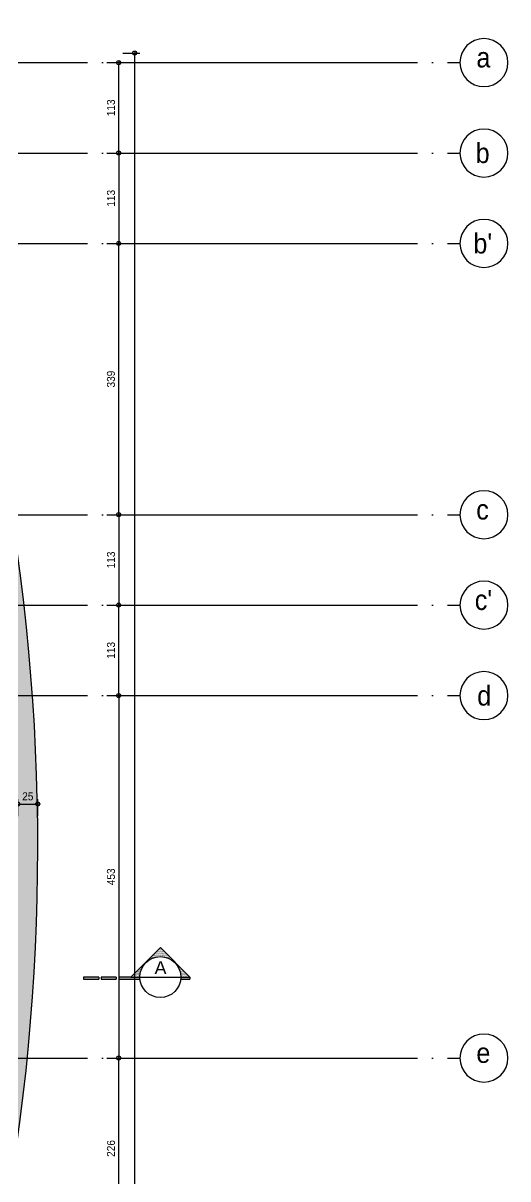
# Model space of a CAD drawing. Extents: x 460786 to 545292, y 30998 to 41694.
# Drawn here: x 484864 to 485470, y 39498 to 40943 of the extents above; entities that cross this region are included whole.
import ezdxf
from ezdxf.enums import TextEntityAlignment as Align

# ---------------------------------------------------------------- set-up
doc = ezdxf.new("R2010")
doc.units = 0
doc.header["$LTSCALE"] = 50
doc.header["$MEASUREMENT"] = 0
doc.header["$PDMODE"] = 35
doc.linetypes.add('DASHDOT', pattern=[5.5, 5, -0.25, 0, -0.25])
doc.layers.get('0').update_dxf_attribs({"linetype": 'CONTINUOUS'})
doc.layers.get('Defpoints').update_dxf_attribs({"linetype": 'CONTINUOUS'})
for name, color, linetype in [('A-Aks Balonu', 2, 'CONTINUOUS'), ('A-Aks Yatay', 12, 'DASHDOT'), ('A-Betonarme', 6, 'CONTINUOUS'), ('A-Kesit Yazi', 4, 'CONTINUOUS'), ('A-Olcu  IC Yatay', 8, 'CONTINUOUS'), ('A-Olcu DIS Dikey', 8, 'CONTINUOUS'), ('A-Tarama 1', 9, 'CONTINUOUS')]:
    doc.layers.add(name, color=color, linetype=linetype)
doc.styles.get("Standard").update_dxf_attribs({"font": 'arial.ttf', "width": 0.9})
doc.styles.add('STANDARD1', font='arial.ttf')
doc.dimstyles.new('EXIT', dxfattribs={"dimscale": 50, "dimtxt": 0.23, "dimasz": 0.03, "dimexe": 0.125, "dimexo": 0.5, "dimgap": 0.09, "dimtad": 1, "dimzin": 1, "dimdsep": 46, "dimtxsty": 'Standard', "dimblk": 'TICK', "dimcen": 0.2, "dimadec": 0, "dimazin": 0, "dimtfac": 1, "dimtix": 1, "dimtofl": 0, "dimtmove": 2, "dimatfit": 3, "dimldrblk": 'TICK', "dimfxl": 1, "dimtolj": 1, "dimtzin": 1, "dimarcsym": 0})
pattern_1 = [(225, (-999.023, 1950.459), (5.30330086, -5.30330086), []), (225, (-1004.3264, 1950.459), (5.30330086, -5.30330086), [3.75, -1.875])]

# ---------------------------------------------------------------- blocks, each defined once
blk = doc.blocks.new('*X5')
at = {"color": 0}
for p, q in [((116.5375, 395.175), (116.5375, 395.175)), ((116.3125, 394.95), (116.3125, 394.95)), ((116.325, 394.95), (116.325, 394.95)), ((116.33125, 394.9625), (116.33125, 394.9625)), ((116.3375, 394.975), (116.3375, 394.975)), ((116.34375, 394.9625), (116.34375, 394.9625)), ((116.35, 394.975), (116.35, 394.975)), ((116.35625, 394.9875), (116.35625, 394.9875)), ((116.35625, 394.9625), (116.35625, 394.9625)), ((116.3625, 395), (116.3625, 395)), ((116.3625, 394.975), (116.3625, 394.975)), ((116.36875, 394.9875), (116.36875, 394.9875)), ((116.375, 395), (116.375, 395)), ((116.375, 394.975), (116.375, 394.975)), ((116.38125, 395.0125), (116.38125, 395.0125)), ((116.38125, 394.9875), (116.38125, 394.9875)), ((116.3875, 395.025), (116.3875, 395.025)), ((116.3875, 395), (116.3875, 395)), ((116.39375, 395.0125), (116.39375, 395.0125)), ((116.39375, 394.9875), (116.39375, 394.9875)), ((116.4, 395.025), (116.4, 395.025)), ((116.4, 395), (116.4, 395)), ((116.40625, 395.0375), (116.40625, 395.0375)), ((116.40625, 395.0125), (116.40625, 395.0125)), ((116.40625, 394.9875), (116.40625, 394.9875)), ((116.4125, 395.05), (116.4125, 395.05)), ((116.4125, 395.025), (116.4125, 395.025)), ((116.4125, 395), (116.4125, 395)), ((116.41875, 395.0375), (116.41875, 395.0375)), ((116.41875, 395.0125), (116.41875, 395.0125)), ((116.425, 395.05), (116.425, 395.05)), ((116.425, 395.025), (116.425, 395.025)), ((116.425, 395), (116.425, 395)), ((116.43125, 395.0625), (116.43125, 395.0625)), ((116.43125, 395.0375), (116.43125, 395.0375)), ((116.43125, 395.0125), (116.43125, 395.0125)), ((116.4375, 395.075), (116.4375, 395.075)), ((116.4375, 395.05), (116.4375, 395.05)), ((116.4375, 395.025), (116.4375, 395.025)), ((116.4375, 395), (116.4375, 395)), ((116.44375, 395.0625), (116.44375, 395.0625)), ((116.44375, 395.0375), (116.44375, 395.0375)), ((116.44375, 395.0125), (116.44375, 395.0125)), ((116.45, 395.075), (116.45, 395.075)), ((116.45, 395.05), (116.45, 395.05)), ((116.45, 395.025), (116.45, 395.025)), ((116.45, 395), (116.45, 395)), ((116.45625, 395.0875), (116.45625, 395.0875)), ((116.45625, 395.0625), (116.45625, 395.0625)), ((116.45625, 395.0375), (116.45625, 395.0375)), ((116.45625, 395.0125), (116.45625, 395.0125)), ((116.4625, 395.1), (116.4625, 395.1)), ((116.4625, 395.075), (116.4625, 395.075)), ((116.4625, 395.05), (116.4625, 395.05)), ((116.4625, 395.025), (116.4625, 395.025)), ((116.4625, 395), (116.4625, 395)), ((116.46875, 395.0875), (116.46875, 395.0875)), ((116.46875, 395.0625), (116.46875, 395.0625)), ((116.46875, 395.0375), (116.46875, 395.0375)), ((116.46875, 395.0125), (116.46875, 395.0125)), ((116.475, 395.1), (116.475, 395.1)), ((116.475, 395.075), (116.475, 395.075)), ((116.475, 395.05), (116.475, 395.05)), ((116.475, 395.025), (116.475, 395.025)), ((116.48125, 395.1125), (116.48125, 395.1125)), ((116.48125, 395.0875), (116.48125, 395.0875)), ((116.48125, 395.0625), (116.48125, 395.0625)), ((116.48125, 395.0375), (116.48125, 395.0375)), ((116.48125, 395.0125), (116.48125, 395.0125)), ((116.4875, 395.125), (116.4875, 395.125)), ((116.4875, 395.1), (116.4875, 395.1)), ((116.4875, 395.075), (116.4875, 395.075)), ((116.4875, 395.05), (116.4875, 395.05)), ((116.4875, 395.025), (116.4875, 395.025)), ((116.49375, 395.1125), (116.49375, 395.1125)), ((116.49375, 395.0875), (116.49375, 395.0875)), ((116.49375, 395.0625), (116.49375, 395.0625)), ((116.49375, 395.0375), (116.49375, 395.0375)), ((116.49375, 395.0125), (116.49375, 395.0125)), ((116.5, 395.125), (116.5, 395.125)), ((116.5, 395.1), (116.5, 395.1)), ((116.5, 395.075), (116.5, 395.075)), ((116.5, 395.05), (116.5, 395.05)), ((116.5, 395.025), (116.5, 395.025)), ((116.50625, 395.1375), (116.50625, 395.1375)), ((116.50625, 395.1125), (116.50625, 395.1125)), ((116.50625, 395.0875), (116.50625, 395.0875)), ((116.50625, 395.0625), (116.50625, 395.0625)), ((116.50625, 395.0375), (116.50625, 395.0375)), ((116.50625, 395.0125), (116.50625, 395.0125)), ((116.5125, 395.15), (116.5125, 395.15)), ((116.5125, 395.125), (116.5125, 395.125)), ((116.5125, 395.1), (116.5125, 395.1)), ((116.5125, 395.075), (116.5125, 395.075)), ((116.5125, 395.05), (116.5125, 395.05)), ((116.5125, 395.025), (116.5125, 395.025)), ((116.51875, 395.1375), (116.51875, 395.1375)), ((116.51875, 395.1125), (116.51875, 395.1125)), ((116.51875, 395.0875), (116.51875, 395.0875)), ((116.51875, 395.0625), (116.51875, 395.0625)), ((116.51875, 395.0375), (116.51875, 395.0375)), ((116.51875, 395.0125), (116.51875, 395.0125)), ((116.525, 395.15), (116.525, 395.15)), ((116.525, 395.125), (116.525, 395.125)), ((116.525, 395.1), (116.525, 395.1)), ((116.525, 395.075), (116.525, 395.075)), ((116.525, 395.05), (116.525, 395.05)), ((116.525, 395.025), (116.525, 395.025)), ((116.53125, 395.1625), (116.53125, 395.1625)), ((116.53125, 395.1375), (116.53125, 395.1375)), ((116.53125, 395.1125), (116.53125, 395.1125)), ((116.53125, 395.0875), (116.53125, 395.0875)), ((116.53125, 395.0625), (116.53125, 395.0625)), ((116.53125, 395.0375), (116.53125, 395.0375)), ((116.53125, 395.0125), (116.53125, 395.0125)), ((116.5375, 395.15), (116.5375, 395.15)), ((116.5375, 395.125), (116.5375, 395.125)), ((116.5375, 395.1), (116.5375, 395.1)), ((116.5375, 395.075), (116.5375, 395.075)), ((116.5375, 395.05), (116.5375, 395.05)), ((116.5375, 395.025), (116.5375, 395.025)), ((116.54375, 395.1625), (116.54375, 395.1625)), ((116.54375, 395.1375), (116.54375, 395.1375)), ((116.54375, 395.1125), (116.54375, 395.1125)), ((116.54375, 395.0875), (116.54375, 395.0875)), ((116.54375, 395.0625), (116.54375, 395.0625)), ((116.54375, 395.0375), (116.54375, 395.0375)), ((116.54375, 395.0125), (116.54375, 395.0125)), ((116.55, 395.15), (116.55, 395.15)), ((116.55, 395.125), (116.55, 395.125)), ((116.55, 395.1), (116.55, 395.1)), ((116.55, 395.075), (116.55, 395.075)), ((116.55, 395.05), (116.55, 395.05)), ((116.55, 395.025), (116.55, 395.025)), ((116.55625, 395.1625), (116.55625, 395.1625)), ((116.55625, 395.1375), (116.55625, 395.1375)), ((116.55625, 395.1125), (116.55625, 395.1125)), ((116.55625, 395.0875), (116.55625, 395.0875)), ((116.55625, 395.0625), (116.55625, 395.0625)), ((116.55625, 395.0375), (116.55625, 395.0375)), ((116.55625, 395.0125), (116.55625, 395.0125)), ((116.5625, 395.15), (116.5625, 395.15)), ((116.5625, 395.125), (116.5625, 395.125)), ((116.5625, 395.1), (116.5625, 395.1)), ((116.5625, 395.075), (116.5625, 395.075)), ((116.5625, 395.05), (116.5625, 395.05)), ((116.5625, 395.025), (116.5625, 395.025)), ((116.56875, 395.1375), (116.56875, 395.1375)), ((116.56875, 395.1125), (116.56875, 395.1125)), ((116.56875, 395.0875), (116.56875, 395.0875)), ((116.56875, 395.0625), (116.56875, 395.0625)), ((116.56875, 395.0375), (116.56875, 395.0375)), ((116.56875, 395.0125), (116.56875, 395.0125)), ((116.575, 395.125), (116.575, 395.125)), ((116.575, 395.1), (116.575, 395.1)), ((116.575, 395.075), (116.575, 395.075)), ((116.575, 395.05), (116.575, 395.05)), ((116.575, 395.025), (116.575, 395.025)), ((116.58125, 395.1375), (116.58125, 395.1375)), ((116.58125, 395.1125), (116.58125, 395.1125)), ((116.58125, 395.0875), (116.58125, 395.0875)), ((116.58125, 395.0625), (116.58125, 395.0625)), ((116.58125, 395.0375), (116.58125, 395.0375)), ((116.58125, 395.0125), (116.58125, 395.0125)), ((116.5875, 395.125), (116.5875, 395.125)), ((116.5875, 395.1), (116.5875, 395.1)), ((116.5875, 395.075), (116.5875, 395.075)), ((116.5875, 395.05), (116.5875, 395.05)), ((116.5875, 395.025), (116.5875, 395.025)), ((116.59375, 395.1125), (116.59375, 395.1125)), ((116.59375, 395.0875), (116.59375, 395.0875)), ((116.59375, 395.0625), (116.59375, 395.0625)), ((116.59375, 395.0375), (116.59375, 395.0375)), ((116.59375, 395.0125), (116.59375, 395.0125)), ((116.6, 395.1), (116.6, 395.1)), ((116.6, 395.075), (116.6, 395.075)), ((116.6, 395.05), (116.6, 395.05)), ((116.6, 395.025), (116.6, 395.025)), ((116.60625, 395.1125), (116.60625, 395.1125)), ((116.60625, 395.0875), (116.60625, 395.0875)), ((116.60625, 395.0625), (116.60625, 395.0625)), ((116.60625, 395.0375), (116.60625, 395.0375)), ((116.60625, 395.0125), (116.60625, 395.0125)), ((116.6125, 395.1), (116.6125, 395.1)), ((116.6125, 395.075), (116.6125, 395.075)), ((116.6125, 395.05), (116.6125, 395.05)), ((116.6125, 395.025), (116.6125, 395.025)), ((116.61875, 395.0875), (116.61875, 395.0875)), ((116.61875, 395.0625), (116.61875, 395.0625)), ((116.61875, 395.0375), (116.61875, 395.0375)), ((116.61875, 395.0125), (116.61875, 395.0125)), ((116.625, 395.075), (116.625, 395.075)), ((116.625, 395.05), (116.625, 395.05)), ((116.625, 395.025), (116.625, 395.025)), ((116.625, 395), (116.625, 395)), ((116.63125, 395.0875), (116.63125, 395.0875)), ((116.63125, 395.0625), (116.63125, 395.0625)), ((116.63125, 395.0375), (116.63125, 395.0375)), ((116.63125, 395.0125), (116.63125, 395.0125)), ((116.6375, 395.075), (116.6375, 395.075)), ((116.6375, 395.05), (116.6375, 395.05)), ((116.6375, 395.025), (116.6375, 395.025)), ((116.6375, 395), (116.6375, 395)), ((116.64375, 395.0625), (116.64375, 395.0625)), ((116.64375, 395.0375), (116.64375, 395.0375)), ((116.64375, 395.0125), (116.64375, 395.0125)), ((116.65, 395.05), (116.65, 395.05)), ((116.65, 395.025), (116.65, 395.025)), ((116.65, 395), (116.65, 395)), ((116.65625, 395.0625), (116.65625, 395.0625)), ((116.65625, 395.0375), (116.65625, 395.0375)), ((116.65625, 395.0125), (116.65625, 395.0125)), ((116.6625, 395.05), (116.6625, 395.05)), ((116.6625, 395.025), (116.6625, 395.025)), ((116.6625, 395), (116.6625, 395)), ((116.66875, 395.0375), (116.66875, 395.0375)), ((116.66875, 395.0125), (116.66875, 395.0125)), ((116.66875, 394.9875), (116.66875, 394.9875)), ((116.675, 395.025), (116.675, 395.025)), ((116.675, 395), (116.675, 395)), ((116.68125, 395.0375), (116.68125, 395.0375)), ((116.68125, 395.0125), (116.68125, 395.0125)), ((116.68125, 394.9875), (116.68125, 394.9875)), ((116.6875, 395.025), (116.6875, 395.025)), ((116.6875, 395), (116.6875, 395)), ((116.69375, 395.0125), (116.69375, 395.0125)), ((116.69375, 394.9875), (116.69375, 394.9875)), ((116.7, 395), (116.7, 395)), ((116.70625, 395.0125), (116.70625, 395.0125)), ((116.70625, 394.9875), (116.70625, 394.9875)), ((116.7125, 395), (116.7125, 395)), ((116.7125, 394.975), (116.7125, 394.975)), ((116.71875, 394.9875), (116.71875, 394.9875)), ((116.725, 394.975), (116.725, 394.975)), ((116.73125, 394.9875), (116.73125, 394.9875)), ((116.73125, 394.9625), (116.73125, 394.9625)), ((116.7375, 394.975), (116.7375, 394.975)), ((116.74375, 394.9625), (116.74375, 394.9625)), ((116.75, 394.95), (116.75, 394.95)), ((116.75625, 394.9625), (116.75625, 394.9625)), ((116.7625, 394.95), (116.7625, 394.95)), ((116.0875, 394.725), (116.0875, 394.725)), ((116.1, 394.725), (116.1, 394.725)), ((116.10625, 394.7375), (116.10625, 394.7375)), ((116.1125, 394.75), (116.1125, 394.75)), ((116.1125, 394.725), (116.1125, 394.725)), ((116.11875, 394.7375), (116.11875, 394.7375)), ((116.125, 394.75), (116.125, 394.75)), ((116.125, 394.725), (116.125, 394.725)), ((116.13125, 394.7625), (116.13125, 394.7625)), ((116.13125, 394.7375), (116.13125, 394.7375)), ((116.1375, 394.775), (116.1375, 394.775)), ((116.1375, 394.75), (116.1375, 394.75)), ((116.1375, 394.725), (116.1375, 394.725)), ((116.14375, 394.7625), (116.14375, 394.7625)), ((116.14375, 394.7375), (116.14375, 394.7375)), ((116.15, 394.775), (116.15, 394.775)), ((116.15, 394.75), (116.15, 394.75)), ((116.15, 394.725), (116.15, 394.725)), ((116.15625, 394.7875), (116.15625, 394.7875)), ((116.15625, 394.7625), (116.15625, 394.7625)), ((116.15625, 394.7375), (116.15625, 394.7375)), ((116.1625, 394.8), (116.1625, 394.8)), ((116.1625, 394.775), (116.1625, 394.775)), ((116.1625, 394.75), (116.1625, 394.75)), ((116.16875, 394.7875), (116.16875, 394.7875)), ((116.16875, 394.7625), (116.16875, 394.7625)), ((116.175, 394.8), (116.175, 394.8)), ((116.175, 394.775), (116.175, 394.775)), ((116.18125, 394.8125), (116.18125, 394.8125)), ((116.18125, 394.7875), (116.18125, 394.7875)), ((116.1875, 394.825), (116.1875, 394.825)), ((116.1875, 394.8), (116.1875, 394.8)), ((116.19375, 394.8125), (116.19375, 394.8125)), ((116.2, 394.825), (116.2, 394.825)), ((116.20625, 394.8375), (116.20625, 394.8375)), ((116.2125, 394.85), (116.2125, 394.85)), ((116.23125, 394.8625), (116.23125, 394.8625)), ((116.2375, 394.875), (116.2375, 394.875)), ((116.25625, 394.8875), (116.25625, 394.8875)), ((116.2625, 394.9), (116.2625, 394.9)), ((116.28125, 394.9125), (116.28125, 394.9125)), ((116.2875, 394.925), (116.2875, 394.925)), ((116.30625, 394.9375), (116.30625, 394.9375)), ((116.76875, 394.9375), (116.76875, 394.9375)), ((116.78125, 394.9375), (116.78125, 394.9375)), ((116.7875, 394.925), (116.7875, 394.925)), ((116.80625, 394.9125), (116.80625, 394.9125)), ((116.83125, 394.8875), (116.83125, 394.8875)), ((116.85625, 394.8625), (116.85625, 394.8625)), ((116.8625, 394.85), (116.8625, 394.85)), ((116.88125, 394.8375), (116.88125, 394.8375)), ((116.8875, 394.825), (116.8875, 394.825)), ((116.89375, 394.8125), (116.89375, 394.8125)), ((116.9, 394.8), (116.9, 394.8)), ((116.90625, 394.8125), (116.90625, 394.8125)), ((116.90625, 394.7875), (116.90625, 394.7875)), ((116.9125, 394.8), (116.9125, 394.8)), ((116.9125, 394.775), (116.9125, 394.775)), ((116.91875, 394.7875), (116.91875, 394.7875)), ((116.91875, 394.7625), (116.91875, 394.7625)), ((116.925, 394.775), (116.925, 394.775)), ((116.925, 394.75), (116.925, 394.75)), ((116.925, 394.725), (116.925, 394.725)), ((116.93125, 394.7875), (116.93125, 394.7875)), ((116.93125, 394.7625), (116.93125, 394.7625)), ((116.93125, 394.7375), (116.93125, 394.7375)), ((116.9375, 394.775), (116.9375, 394.775)), ((116.9375, 394.75), (116.9375, 394.75)), ((116.9375, 394.725), (116.9375, 394.725)), ((116.94375, 394.7625), (116.94375, 394.7625)), ((116.94375, 394.7375), (116.94375, 394.7375)), ((116.95, 394.75), (116.95, 394.75)), ((116.95, 394.725), (116.95, 394.725)), ((116.95625, 394.7625), (116.95625, 394.7625)), ((116.95625, 394.7375), (116.95625, 394.7375)), ((116.9625, 394.75), (116.9625, 394.75)), ((116.9625, 394.725), (116.9625, 394.725)), ((116.96875, 394.7375), (116.96875, 394.7375)), ((116.975, 394.725), (116.975, 394.725)), ((116.98125, 394.7375), (116.98125, 394.7375)), ((116.9875, 394.725), (116.9875, 394.725)), ((115.98125, 394.6125), (115.98125, 394.6125)), ((115.9875, 394.625), (115.9875, 394.625)), ((115.99375, 394.6125), (115.99375, 394.6125)), ((116, 394.625), (116, 394.625)), ((116.00625, 394.6375), (116.00625, 394.6375)), ((116.00625, 394.6125), (116.00625, 394.6125)), ((116.0125, 394.65), (116.0125, 394.65)), ((116.0125, 394.625), (116.0125, 394.625)), ((116.01875, 394.6375), (116.01875, 394.6375)), ((116.01875, 394.6125), (116.01875, 394.6125)), ((116.025, 394.65), (116.025, 394.65)), ((116.025, 394.625), (116.025, 394.625)), ((116.03125, 394.6625), (116.03125, 394.6625)), ((116.03125, 394.6375), (116.03125, 394.6375)), ((116.03125, 394.6125), (116.03125, 394.6125)), ((116.0375, 394.675), (116.0375, 394.675)), ((116.0375, 394.65), (116.0375, 394.65)), ((116.0375, 394.625), (116.0375, 394.625)), ((116.04375, 394.6625), (116.04375, 394.6625)), ((116.04375, 394.6375), (116.04375, 394.6375)), ((116.04375, 394.6125), (116.04375, 394.6125)), ((116.05, 394.675), (116.05, 394.675)), ((116.05, 394.65), (116.05, 394.65)), ((116.05, 394.625), (116.05, 394.625)), ((116.05625, 394.6875), (116.05625, 394.6875)), ((116.05625, 394.6625), (116.05625, 394.6625)), ((116.05625, 394.6375), (116.05625, 394.6375)), ((116.05625, 394.6125), (116.05625, 394.6125)), ((116.0625, 394.7), (116.0625, 394.7)), ((116.0625, 394.675), (116.0625, 394.675)), ((116.0625, 394.65), (116.0625, 394.65)), ((116.0625, 394.625), (116.0625, 394.625)), ((116.06875, 394.6875), (116.06875, 394.6875)), ((116.06875, 394.6625), (116.06875, 394.6625)), ((116.06875, 394.6375), (116.06875, 394.6375)), ((116.06875, 394.6125), (116.06875, 394.6125)), ((116.075, 394.7), (116.075, 394.7)), ((116.075, 394.675), (116.075, 394.675)), ((116.075, 394.65), (116.075, 394.65)), ((116.075, 394.625), (116.075, 394.625)), ((116.08125, 394.7125), (116.08125, 394.7125)), ((116.08125, 394.6875), (116.08125, 394.6875)), ((116.08125, 394.6625), (116.08125, 394.6625)), ((116.08125, 394.6375), (116.08125, 394.6375)), ((116.08125, 394.6125), (116.08125, 394.6125)), ((116.0875, 394.7), (116.0875, 394.7)), ((116.0875, 394.675), (116.0875, 394.675)), ((116.0875, 394.65), (116.0875, 394.65)), ((116.0875, 394.625), (116.0875, 394.625)), ((116.09375, 394.7125), (116.09375, 394.7125)), ((116.09375, 394.6875), (116.09375, 394.6875)), ((116.09375, 394.6625), (116.09375, 394.6625)), ((116.09375, 394.6375), (116.09375, 394.6375)), ((116.09375, 394.6125), (116.09375, 394.6125)), ((116.1, 394.7), (116.1, 394.7)), ((116.1, 394.675), (116.1, 394.675)), ((116.1, 394.65), (116.1, 394.65)), ((116.1, 394.625), (116.1, 394.625)), ((116.10625, 394.7125), (116.10625, 394.7125)), ((116.10625, 394.6875), (116.10625, 394.6875)), ((116.10625, 394.6625), (116.10625, 394.6625)), ((116.10625, 394.6375), (116.10625, 394.6375)), ((116.10625, 394.6125), (116.10625, 394.6125)), ((116.1125, 394.7), (116.1125, 394.7)), ((116.1125, 394.675), (116.1125, 394.675)), ((116.1125, 394.65), (116.1125, 394.65)), ((116.1125, 394.625), (116.1125, 394.625)), ((116.11875, 394.7125), (116.11875, 394.7125)), ((116.11875, 394.6875), (116.11875, 394.6875)), ((116.11875, 394.6625), (116.11875, 394.6625)), ((116.11875, 394.6375), (116.11875, 394.6375)), ((116.11875, 394.6125), (116.11875, 394.6125)), ((116.125, 394.7), (116.125, 394.7)), ((116.125, 394.675), (116.125, 394.675)), ((116.125, 394.65), (116.125, 394.65)), ((116.125, 394.625), (116.125, 394.625)), ((116.13125, 394.7125), (116.13125, 394.7125)), ((116.13125, 394.6875), (116.13125, 394.6875)), ((116.13125, 394.6625), (116.13125, 394.6625)), ((116.13125, 394.6375), (116.13125, 394.6375)), ((116.13125, 394.6125), (116.13125, 394.6125)), ((116.1375, 394.7), (116.1375, 394.7)), ((116.1375, 394.675), (116.1375, 394.675)), ((116.1375, 394.65), (116.1375, 394.65)), ((116.1375, 394.625), (116.1375, 394.625)), ((116.14375, 394.7125), (116.14375, 394.7125)), ((116.14375, 394.6875), (116.14375, 394.6875)), ((116.14375, 394.6625), (116.14375, 394.6625)), ((116.15, 394.7), (116.15, 394.7)), ((116.93125, 394.7125), (116.93125, 394.7125)), ((116.9375, 394.7), (116.9375, 394.7)), ((116.9375, 394.675), (116.9375, 394.675)), ((116.94375, 394.7125), (116.94375, 394.7125)), ((116.94375, 394.6875), (116.94375, 394.6875)), ((116.94375, 394.6625), (116.94375, 394.6625)), ((116.94375, 394.6375), (116.94375, 394.6375)), ((116.94375, 394.6125), (116.94375, 394.6125)), ((116.95, 394.7), (116.95, 394.7)), ((116.95, 394.675), (116.95, 394.675)), ((116.95, 394.65), (116.95, 394.65)), ((116.95, 394.625), (116.95, 394.625)), ((116.95625, 394.7125), (116.95625, 394.7125)), ((116.95625, 394.6875), (116.95625, 394.6875)), ((116.95625, 394.6625), (116.95625, 394.6625)), ((116.95625, 394.6375), (116.95625, 394.6375)), ((116.95625, 394.6125), (116.95625, 394.6125)), ((116.9625, 394.7), (116.9625, 394.7)), ((116.9625, 394.675), (116.9625, 394.675)), ((116.9625, 394.65), (116.9625, 394.65)), ((116.9625, 394.625), (116.9625, 394.625)), ((116.96875, 394.7125), (116.96875, 394.7125)), ((116.96875, 394.6875), (116.96875, 394.6875)), ((116.96875, 394.6625), (116.96875, 394.6625)), ((116.96875, 394.6375), (116.96875, 394.6375)), ((116.96875, 394.6125), (116.96875, 394.6125)), ((116.975, 394.7), (116.975, 394.7)), ((116.975, 394.675), (116.975, 394.675)), ((116.975, 394.65), (116.975, 394.65)), ((116.975, 394.625), (116.975, 394.625)), ((116.98125, 394.7125), (116.98125, 394.7125)), ((116.98125, 394.6875), (116.98125, 394.6875)), ((116.98125, 394.6625), (116.98125, 394.6625)), ((116.98125, 394.6375), (116.98125, 394.6375)), ((116.98125, 394.6125), (116.98125, 394.6125)), ((116.9875, 394.7), (116.9875, 394.7)), ((116.9875, 394.675), (116.9875, 394.675)), ((116.9875, 394.65), (116.9875, 394.65)), ((116.9875, 394.625), (116.9875, 394.625)), ((116.99375, 394.7125), (116.99375, 394.7125)), ((116.99375, 394.6875), (116.99375, 394.6875)), ((116.99375, 394.6625), (116.99375, 394.6625)), ((116.99375, 394.6375), (116.99375, 394.6375)), ((116.99375, 394.6125), (116.99375, 394.6125)), ((117, 394.7), (117, 394.7)), ((117, 394.675), (117, 394.675)), ((117, 394.65), (117, 394.65)), ((117, 394.625), (117, 394.625)), ((117.00625, 394.7125), (117.00625, 394.7125)), ((117.00625, 394.6875), (117.00625, 394.6875)), ((117.00625, 394.6625), (117.00625, 394.6625)), ((117.00625, 394.6375), (117.00625, 394.6375)), ((117.00625, 394.6125), (117.00625, 394.6125)), ((117.0125, 394.7), (117.0125, 394.7)), ((117.0125, 394.675), (117.0125, 394.675)), ((117.0125, 394.65), (117.0125, 394.65)), ((117.0125, 394.625), (117.0125, 394.625)), ((117.01875, 394.6875), (117.01875, 394.6875)), ((117.01875, 394.6625), (117.01875, 394.6625)), ((117.01875, 394.6375), (117.01875, 394.6375)), ((117.01875, 394.6125), (117.01875, 394.6125)), ((117.025, 394.675), (117.025, 394.675)), ((117.025, 394.65), (117.025, 394.65)), ((117.025, 394.625), (117.025, 394.625)), ((117.03125, 394.6875), (117.03125, 394.6875)), ((117.03125, 394.6625), (117.03125, 394.6625)), ((117.03125, 394.6375), (117.03125, 394.6375)), ((117.03125, 394.6125), (117.03125, 394.6125)), ((117.0375, 394.675), (117.0375, 394.675)), ((117.0375, 394.65), (117.0375, 394.65)), ((117.0375, 394.625), (117.0375, 394.625)), ((117.04375, 394.6625), (117.04375, 394.6625)), ((117.04375, 394.6375), (117.04375, 394.6375)), ((117.04375, 394.6125), (117.04375, 394.6125)), ((117.05, 394.65), (117.05, 394.65)), ((117.05, 394.625), (117.05, 394.625)), ((117.05625, 394.6625), (117.05625, 394.6625)), ((117.05625, 394.6375), (117.05625, 394.6375)), ((117.05625, 394.6125), (117.05625, 394.6125)), ((117.0625, 394.65), (117.0625, 394.65)), ((117.0625, 394.625), (117.0625, 394.625)), ((117.06875, 394.6375), (117.06875, 394.6375)), ((117.06875, 394.6125), (117.06875, 394.6125)), ((117.075, 394.625), (117.075, 394.625)), ((117.08125, 394.6375), (117.08125, 394.6375)), ((117.08125, 394.6125), (117.08125, 394.6125)), ((117.0875, 394.625), (117.0875, 394.625)), ((117.09375, 394.6125), (117.09375, 394.6125)), ((117.10625, 394.6125), (117.10625, 394.6125))]:
    blk.add_line(p, q, dxfattribs=at)
blk = doc.blocks.new('kesit-p2')
h = blk.add_hatch()
h.set_pattern_fill('DOTS', scale=0.2, angle=90)
h.set_pattern_definition([(90, (294857.23727, 191937.31927), (-0.3175, 0.15875), [0, -0.3175])])
h.paths.add_polyline_path([(107.5, 62.4), (107.5, 51.2, -0.023249), (109.9, 51.1), (109.9, 62.4)])
h.paths.add_polyline_path([(107.5, 0), (107.5, -11.2), (107.5, -26.5), (109.9, -26.5), (109.9, 0.1, -0.023249)])
h.paths.add_polyline_path([(107.5, -29.5), (107.5, -48.6), (109.9, -48.6), (109.9, -29.5)])
h.paths.add_polyline_path([(107.5, -51.5), (107.5, -70.6), (109.9, -70.6), (109.9, -51.5)])
at = {"color": 0}
for p, q in [((107.5, 62.4), (70.7, 25.6)), ((107.5, -11.2), (107.5, 62.4)), ((109.9, 51.1), (109.9, 62.4)), ((107.5, -11.2), (70.7, 25.6)), ((109.9, -26.5), (109.9, 0.1)), ((109.9, -48.6), (109.9, -29.5)), ((109.9, -70.6), (109.9, -51.5))]:
    blk.add_line(p, q, dxfattribs=at)
for p, q in [((107.5, 62.4), (109.9, 62.4)), ((107.5, -11.2), (107.5, -26.5)), ((107.5, -26.5), (109.9, -26.5)), ((107.5, -29.5), (107.5, -48.6)), ((107.5, -29.5), (109.9, -29.5)), ((107.5, -48.6), (109.9, -48.6)), ((107.5, -51.5), (107.5, -70.6)), ((107.5, -51.5), (109.9, -51.5)), ((107.5, -70.6), (109.9, -70.6))]:
    blk.add_line(p, q)
blk.add_circle((107.5, 25.6), 25.6, dxfattribs=at)
at = {"color": 7, "xscale": 64, "yscale": 64, "zscale": 64, "rotation": 90}
blk.add_blockref('*X5', (25362.4, -7433.1), dxfattribs=at)
at = {"style": 'STANDARD1'}
blk.add_attdef('TEXT', text='', height=16, dxfattribs=at).set_placement((95.7, 25.8), align=Align.MIDDLE_CENTER)
at = {"style": 'STANDARD1', "width": 0.6}
blk.add_attdef('TEXT', text='', height=12, dxfattribs=at).set_placement((119.9, 26.6), align=Align.MIDDLE_CENTER)
blk = doc.blocks.new('TICK', base_point=(53.7, 38.06))
blk.add_line((55.37, 38.06), (52.04, 38.06))
blk.add_circle((53.7, 38.06), 1.67)
blk = doc.blocks.new('*D465')
at = {"layer": 'A-Olcu DIS Dikey', "color": 0, "lineweight": -2, "transparency": 16777216}
for p, q in [((484968.2, 40780.2), (484989.5, 40780.2)), ((484983.2, 40778.7), (484983.2, 40668.7)), ((484968.2, 40667.2), (484989.5, 40667.2))]:
    blk.add_line(p, q, dxfattribs=at)
at = {"layer": 'Defpoints', "color": 0, "transparency": 16777216}
for p in [(484943.2, 40780.2), (484943.2, 40667.2), (484983.2, 40667.2)]:
    blk.add_point(p, dxfattribs=at)
at = {"layer": 'A-Olcu DIS Dikey', "color": 0, "lineweight": -2, "transparency": 16777216, "xscale": 1.5, "yscale": 1.5, "zscale": 1.5}
for p, rotation in [((484983.2, 40780.2), 90), ((484983.2, 40667.2), 270)]:
    blk.add_blockref('TICK', p, dxfattribs=dict(at, rotation=rotation))
at = {"layer": 'A-Olcu DIS Dikey', "color": 0, "transparency": 16777216, "insert": (484973.6, 40723.7), "char_height": 10, "attachment_point": 5, "rotation": 90}
blk.add_mtext('\\A1;113', dxfattribs=at)
blk = doc.blocks.new('*D466')
at = {"layer": 'A-Olcu DIS Dikey', "color": 0, "lineweight": -2, "transparency": 16777216}
for p, q in [((484968.2, 40893.2), (484989.5, 40893.2)), ((484983.2, 40781.7), (484983.2, 40891.7)), ((484968.2, 40780.2), (484989.5, 40780.2))]:
    blk.add_line(p, q, dxfattribs=at)
at = {"layer": 'Defpoints', "color": 0, "transparency": 16777216}
for p in [(484943.2, 40893.2), (484983.2, 40893.2), (484943.2, 40780.2)]:
    blk.add_point(p, dxfattribs=at)
at = {"layer": 'A-Olcu DIS Dikey', "color": 0, "lineweight": -2, "transparency": 16777216, "xscale": 1.5, "yscale": 1.5, "zscale": 1.5}
for p, rotation in [((484983.2, 40893.2), 90), ((484983.2, 40780.2), 270)]:
    blk.add_blockref('TICK', p, dxfattribs=dict(at, rotation=rotation))
at = {"layer": 'A-Olcu DIS Dikey', "color": 0, "transparency": 16777216, "insert": (484973.6, 40836.7), "char_height": 10, "attachment_point": 5, "rotation": 90}
blk.add_mtext('\\A1;113', dxfattribs=at)
blk = doc.blocks.new('*D467')
at = {"layer": 'A-Olcu DIS Dikey', "color": 0, "lineweight": -2, "transparency": 16777216}
for p, q in [((484968.2, 40667.2), (484989.5, 40667.2)), ((484983.2, 40329.7), (484983.2, 40665.7)), ((484968.2, 40328.2), (484989.5, 40328.2))]:
    blk.add_line(p, q, dxfattribs=at)
at = {"layer": 'Defpoints', "color": 0, "transparency": 16777216}
for p in [(484943.2, 40667.2), (484983.2, 40667.2), (484943.2, 40328.2)]:
    blk.add_point(p, dxfattribs=at)
at = {"layer": 'A-Olcu DIS Dikey', "color": 0, "lineweight": -2, "transparency": 16777216, "xscale": 1.5, "yscale": 1.5, "zscale": 1.5}
for p, rotation in [((484983.2, 40667.2), 90), ((484983.2, 40328.2), 270)]:
    blk.add_blockref('TICK', p, dxfattribs=dict(at, rotation=rotation))
at = {"layer": 'A-Olcu DIS Dikey', "color": 0, "transparency": 16777216, "insert": (484973.6, 40497.7), "char_height": 10, "attachment_point": 5, "rotation": 90}
blk.add_mtext('\\A1;339', dxfattribs=at)
blk = doc.blocks.new('*D468')
at = {"layer": 'A-Olcu DIS Dikey', "color": 0, "lineweight": -2, "transparency": 16777216}
for p, q in [((484968.2, 40328.2), (484989.5, 40328.2)), ((484983.2, 40326.7), (484983.2, 40216.7)), ((484968.2, 40215.2), (484989.5, 40215.2))]:
    blk.add_line(p, q, dxfattribs=at)
at = {"layer": 'Defpoints', "color": 0, "transparency": 16777216}
for p in [(484943.2, 40328.2), (484943.2, 40215.2), (484983.2, 40215.2)]:
    blk.add_point(p, dxfattribs=at)
at = {"layer": 'A-Olcu DIS Dikey', "color": 0, "lineweight": -2, "transparency": 16777216, "xscale": 1.5, "yscale": 1.5, "zscale": 1.5}
for p, rotation in [((484983.2, 40328.2), 90), ((484983.2, 40215.2), 270)]:
    blk.add_blockref('TICK', p, dxfattribs=dict(at, rotation=rotation))
at = {"layer": 'A-Olcu DIS Dikey', "color": 0, "transparency": 16777216, "insert": (484973.6, 40271.7), "char_height": 10, "attachment_point": 5, "rotation": 90}
blk.add_mtext('\\A1;113', dxfattribs=at)
blk = doc.blocks.new('*D469')
at = {"layer": 'A-Olcu DIS Dikey', "color": 0, "lineweight": -2, "transparency": 16777216}
for p, q in [((484968.2, 40215.2), (484989.5, 40215.2)), ((484983.2, 40103.7), (484983.2, 40213.7)), ((484968.2, 40102.2), (484989.5, 40102.2))]:
    blk.add_line(p, q, dxfattribs=at)
at = {"layer": 'Defpoints', "color": 0, "transparency": 16777216}
for p in [(484943.2, 40215.2), (484983.2, 40215.2), (484943.2, 40102.2)]:
    blk.add_point(p, dxfattribs=at)
at = {"layer": 'A-Olcu DIS Dikey', "color": 0, "lineweight": -2, "transparency": 16777216, "xscale": 1.5, "yscale": 1.5, "zscale": 1.5}
for p, rotation in [((484983.2, 40215.2), 90), ((484983.2, 40102.2), 270)]:
    blk.add_blockref('TICK', p, dxfattribs=dict(at, rotation=rotation))
at = {"layer": 'A-Olcu DIS Dikey', "color": 0, "transparency": 16777216, "insert": (484973.6, 40158.7), "char_height": 10, "attachment_point": 5, "rotation": 90}
blk.add_mtext('\\A1;113', dxfattribs=at)
blk = doc.blocks.new('*D470')
at = {"layer": 'A-Olcu DIS Dikey', "color": 0, "lineweight": -2, "transparency": 16777216}
for p, q in [((484968.2, 40102.2), (484989.5, 40102.2)), ((484983.2, 40100.7), (484983.2, 39650.7)), ((484968.2, 39649.2), (484989.5, 39649.2))]:
    blk.add_line(p, q, dxfattribs=at)
at = {"layer": 'Defpoints', "color": 0, "transparency": 16777216}
for p in [(484943.2, 40102.2), (484943.2, 39649.2), (484983.2, 39649.2)]:
    blk.add_point(p, dxfattribs=at)
at = {"layer": 'A-Olcu DIS Dikey', "color": 0, "lineweight": -2, "transparency": 16777216, "xscale": 1.5, "yscale": 1.5, "zscale": 1.5}
for p, rotation in [((484983.2, 40102.2), 90), ((484983.2, 39649.2), 270)]:
    blk.add_blockref('TICK', p, dxfattribs=dict(at, rotation=rotation))
at = {"layer": 'A-Olcu DIS Dikey', "color": 0, "transparency": 16777216, "insert": (484973.6, 39875.7), "char_height": 10, "attachment_point": 5, "rotation": 90}
blk.add_mtext('\\A1;453', dxfattribs=at)
blk = doc.blocks.new('*D471')
at = {"layer": 'A-Olcu DIS Dikey', "color": 0, "lineweight": -2, "transparency": 16777216}
for p, q in [((484968.2, 39649.2), (484989.5, 39649.2)), ((484983.2, 39424.7), (484983.2, 39647.7)), ((484968.2, 39423.2), (484989.5, 39423.2))]:
    blk.add_line(p, q, dxfattribs=at)
at = {"layer": 'Defpoints', "color": 0, "transparency": 16777216}
for p in [(484943.2, 39649.2), (484983.2, 39649.2), (484943.2, 39423.2)]:
    blk.add_point(p, dxfattribs=at)
at = {"layer": 'A-Olcu DIS Dikey', "color": 0, "lineweight": -2, "transparency": 16777216, "xscale": 1.5, "yscale": 1.5, "zscale": 1.5}
for p, rotation in [((484983.2, 39649.2), 90), ((484983.2, 39423.2), 270)]:
    blk.add_blockref('TICK', p, dxfattribs=dict(at, rotation=rotation))
at = {"layer": 'A-Olcu DIS Dikey', "color": 0, "transparency": 16777216, "insert": (484973.6, 39536.2), "char_height": 10, "attachment_point": 5, "rotation": 90}
blk.add_mtext('\\A1;226', dxfattribs=at)
blk = doc.blocks.new('*D476')
at = {"layer": 'A-Olcu DIS Dikey', "color": 0, "lineweight": -2, "transparency": 16777216}
for p, q in [((484988.2, 40905.2), (485009.5, 40905.2)), ((485003.2, 38038.9), (485003.2, 40903.7)), ((484988.2, 38037.4), (485009.5, 38037.4))]:
    blk.add_line(p, q, dxfattribs=at)
at = {"layer": 'Defpoints', "color": 0, "transparency": 16777216}
for p in [(484963.2, 40905.2), (485003.2, 40905.2), (484963.2, 38037.4)]:
    blk.add_point(p, dxfattribs=at)
at = {"layer": 'A-Olcu DIS Dikey', "color": 0, "lineweight": -2, "transparency": 16777216, "xscale": 1.5, "yscale": 1.5, "zscale": 1.5}
for p, rotation in [((485003.2, 40905.2), 90), ((485003.2, 38037.4), 270)]:
    blk.add_blockref('TICK', p, dxfattribs=dict(at, rotation=rotation))
at = {"layer": 'A-Olcu DIS Dikey', "color": 0, "transparency": 16777216, "insert": (484993.6, 39471.3), "char_height": 10, "attachment_point": 5, "rotation": 90}
blk.add_mtext('\\A1;2867.8', dxfattribs=at)
blk = doc.blocks.new('aks')
blk.add_circle((-0.8, 38.6), 60)
at = {"width": 0.9}
blk.add_attdef('AKSNO', text='', height=50, dxfattribs=at).set_placement((-0.8, 38.6), align=Align.MIDDLE_CENTER)
blk = doc.blocks.new('*D868')
at = {"layer": 'A-Olcu  IC Yatay', "color": 0, "lineweight": -2, "transparency": 16777216}
for p, q in [((484857.1, 39951.6), (484857.1, 39972.9)), ((484858.6, 39966.6), (484880.6, 39966.6)), ((484882.1, 39951.6), (484882.1, 39972.9))]:
    blk.add_line(p, q, dxfattribs=at)
at = {"layer": 'Defpoints', "color": 0, "transparency": 16777216}
for p in [(484882.1, 39966.6), (484857.1, 39926.6), (484882.1, 39926.6)]:
    blk.add_point(p, dxfattribs=at)
at = {"layer": 'A-Olcu  IC Yatay', "color": 0, "lineweight": -2, "transparency": 16777216, "xscale": 1.5, "yscale": 1.5, "zscale": 1.5, "rotation": 180}
blk.add_blockref('TICK', (484857.1, 39966.6), dxfattribs=at)
at = {"layer": 'A-Olcu  IC Yatay', "color": 0, "lineweight": -2, "transparency": 16777216, "xscale": 1.5, "yscale": 1.5, "zscale": 1.5}
blk.add_blockref('TICK', (484882.1, 39966.6), dxfattribs=at)
at = {"layer": 'A-Olcu  IC Yatay', "color": 0, "transparency": 16777216, "insert": (484869.6, 39976.2), "char_height": 10, "attachment_point": 5}
blk.add_mtext('\\A1;25', dxfattribs=at)

msp = doc.modelspace()

# ---------------------------------------------------------------- hatches: boundary and pattern name
at = {"layer": 'A-Tarama 1'}
h = msp.add_hatch(dxfattribs=at)
h.set_pattern_fill('ANSI33', color=256, scale=30, angle=180, style=0)
h.set_pattern_definition(pattern_1)
h.paths.add_polyline_path([(481000.58, 41099.23), (480580.08, 41099.23), (480580.08, 41074.23), (481000.58, 41074.23)])
h.paths.add_polyline_path([(481452.58, 41099.23), (481040.58, 41099.23), (481040.58, 41074.23), (481452.58, 41074.23)])
h.paths.add_polyline_path([(481905.58, 41099.23), (481492.58, 41099.23), (481492.58, 41074.23), (481905.58, 41074.23)])
h.paths.add_polyline_path([(482390.58, 40768.2), (482810.58, 40768.2), (482810.58, 40793.2), (482365.58, 40793.2), (482365.58, 40679.2), (481938.58, 40679.2), (481938.58, 41059.23), (481913.58, 41059.23), (481913.58, 40654.2), (482026.58, 40654.2), (482026.58, 40341.2), (481913.58, 40341.2), (481913.58, 40316.2), (482051.58, 40316.2), (482051.58, 40654.2), (482390.58, 40654.2)])
h.paths.add_polyline_path([(482850.58, 40793.2), (482810.58, 40793.2), (482810.58, 40753.2), (482850.58, 40753.2)])
h.paths.add_polyline_path([(483262.58, 40793.2), (482850.58, 40793.2), (482850.58, 40768.2), (483262.58, 40768.2)])
h.paths.add_polyline_path([(483302.58, 40793.2), (483262.58, 40793.2), (483262.58, 40753.2), (483302.58, 40753.2)])
h.paths.add_polyline_path([(483747.58, 40793.2), (483302.58, 40793.2), (483302.58, 40768.2), (483722.58, 40768.2), (483722.58, 40653.23), (484062.58, 40653.23), (484062.58, 40315.7), (484200.58, 40315.7), (484200.58, 40340.7), (484087.58, 40340.7), (484087.58, 40653.23), (484200.58, 40653.23), (484200.58, 40880.2), (484673.54, 40880.2, -0.1883118), (484679.22, 38960.85), (484663.51, 38976.56), (484641.03, 38999.04), (484612.75, 38970.75), (484641.03, 38942.47), (484651.64, 38953.07), (484849.63, 38755.08), (484839.02, 38744.48), (484867.31, 38716.19), (484895.59, 38744.48), (484867.31, 38772.76), (484698.58, 38941.49, 0.1883593), (484700.46, 40880.2), (484700.58, 40880.2), (484700.58, 40905.2), (484690.58, 40905.2), (484175.58, 40905.2), (484175.58, 40678.23), (483747.58, 40678.23)])
h.paths.add_polyline_path([(484867.31, 38716.19), (484849.63, 38733.87), (484651.64, 38535.88), (484669.32, 38518.2)])
h.paths.add_polyline_path([(484669.32, 38518.2), (484651.64, 38535.88), (484641.03, 38546.49), (484630.43, 38535.88), (484432.44, 38733.87), (484443.04, 38744.48), (484414.76, 38772.76), (484386.47, 38744.48), (484414.76, 38716.19), (484517.87, 38613.08, -0.0582319), (484199.07, 38083.35), (484216.77, 38065.65, 0.0576881), (484536.26, 38594.69), (484612.75, 38518.2), (484641.03, 38489.92)])
h.paths.add_polyline_path([(484216.77, 38065.65), (484188.48, 38093.94), (484160.2, 38065.65), (484160.65, 38065.2), (484188.48, 38037.37)])
h.paths.add_polyline_path([(483753.61, 38507.6), (483764.22, 38518.2), (483747.58, 38534.84), (483747.58, 38958.2), (483747.58, 39071.2), (483797.58, 39071.2), (483797.58, 39096.2), (483722.58, 39096.2), (483722.58, 38983.2), (483302.58, 38983.2), (483302.58, 38998.2), (483262.58, 38998.2), (483262.58, 38983.2), (482850.58, 38983.2), (482850.58, 38998.2), (482810.58, 38998.2), (482810.58, 38983.2), (482389.58, 38983.2), (482389.58, 39096.2), (482051.58, 39096.2), (482051.58, 39435.2), (481913.58, 39435.2), (481913.58, 39410.2), (482026.58, 39410.2), (482026.58, 39096.2), (481913.58, 39096.2), (481913.58, 38989.73, -0.3196639), (480580.58, 38989.73), (480580.58, 38999.2), (480547.58, 38999.2), (480547.58, 38959.2), (480580.58, 38959.2, 0.3113716), (481913.58, 38959.2), (481913.58, 38958.2), (481938.58, 38958.2), (481938.58, 39071.2), (482364.58, 39071.2), (482364.58, 38958.2), (483722.58, 38958.2), (483722.58, 38533.13), (483707.65, 38518.2), (483735.94, 38489.92), (484160.2, 38065.65), (484177.88, 38083.33)])
h.paths.add_polyline_path([(481492.58, 38991.2), (481452.58, 38991.2), (481452.58, 38951.2), (481492.58, 38951.2)], flags=17)
h.paths.add_polyline_path([(481040.58, 38991.2), (481000.58, 38991.2), (481000.58, 38951.2), (481040.58, 38951.2)], flags=17)
h.paths.add_polyline_path([(480542.58, 38999.2), (480542.58, 39629.2), (480542.58, 39669.2), (480542.58, 39790.2), (480517.58, 39790.2), (480517.58, 39669.2), (480509.58, 39669.2), (480509.58, 39629.2), (480517.58, 39629.2), (480517.58, 38999.2), (480510.08, 38999.2), (480510.08, 38984.2), (480104.58, 38984.2), (480104.58, 38991.2), (480064.58, 38991.2), (480064.58, 38984.2), (479643.08, 38984.2), (479643.08, 38990.48), (479618.08, 38990.48), (479618.08, 38975.48), (479403.85, 38761.25), (479355.77, 38809.34), (479338.09, 38791.66), (479386.18, 38743.58), (479182.88, 38540.28), (479177.93, 38545.23), (479149.65, 38516.95), (479154.6, 38512), (478956.61, 38314.01), (478951.66, 38318.96), (478923.37, 38290.68), (478928.32, 38285.73), (478735.99, 38093.39), (478730.33, 38099.05), (478702.05, 38070.76), (478730.33, 38042.48), (478758.62, 38070.76), (478753.67, 38075.71), (478946, 38268.05), (478951.66, 38262.39), (478979.94, 38290.68), (478974.29, 38296.33), (479172.28, 38494.32), (479177.93, 38488.66), (479206.22, 38516.95), (479200.56, 38522.61), (479637.16, 38959.2), (480064.58, 38959.2), (480064.58, 38951.2), (480104.58, 38951.2), (480104.58, 38959.2), (480532, 38959.2), (480542.58, 38959.2)])
h.paths.add_polyline_path([(480579.58, 39669.2), (480547.58, 39669.2), (480547.58, 39629.2), (480579.58, 39629.2)])
h.paths.add_polyline_path([(480542.58, 40799.23), (480517.58, 40799.23), (480517.58, 40680.2), (480517.58, 40122.2), (480502.58, 40122.2), (480502.58, 40082.2), (480517.58, 40082.2), (480517.58, 39950.2), (480542.58, 39950.2)])
h.paths.add_polyline_path([(480580.58, 40122.2), (480547.58, 40122.2), (480547.58, 40082.2), (480580.58, 40082.2)])
h.paths.add_polyline_path([(480572.58, 40799.23), (480547.58, 40799.23), (480547.58, 40653.23), (480572.58, 40653.23)])
h.paths.add_polyline_path([(481040.58, 40800.2), (481000.58, 40800.2), (481000.58, 40760.2), (481040.58, 40760.2)])
h.paths.add_polyline_path([(481492.58, 40800.2), (481452.58, 40800.2), (481452.58, 40760.2), (481492.58, 40760.2)])
h.paths.add_polyline_path([(479651.58, 40774.23), (479727.58, 40774.23), (479727.58, 40799.23), (479611.58, 40799.23), (479611.58, 40759.23), (479651.58, 40759.23)])
h.paths.add_polyline_path([(480104.58, 40799.23), (480064.58, 40799.23), (479987.58, 40799.23), (479987.58, 40774.23), (480064.58, 40774.23), (480064.58, 40759.23), (480071.58, 40759.23), (480071.58, 40655.2), (480096.58, 40655.2), (480096.58, 40759.23), (480104.58, 40759.23)])
h.paths.add_polyline_path([(478817.94, 40799.23), (478576.94, 40799.23), (478576.94, 40774.23), (478701.94, 40774.23), (478701.94, 40759.23), (478741.94, 40759.23), (478741.94, 40774.23), (478817.94, 40774.23)])
h.paths.add_polyline_path([(479198.58, 40799.23), (479077.94, 40799.23), (479077.94, 40774.23), (479158.58, 40774.23), (479158.58, 40759.23), (479198.58, 40759.23)])
h.paths.add_polyline_path([(479414.58, 40799.23), (479395.58, 40799.23), (479395.58, 40774.23), (479414.58, 40774.23)])
h.paths.add_polyline_path([(477836.9, 40328.2), (478282.94, 40774.23), (478446.94, 40774.23), (478446.94, 40799.23), (478272.58, 40799.23), (477801.55, 40328.2), (477945.09, 40184.66), (477962.77, 40202.34)])
h.paths.add_polyline_path([(477583.08, 40288.98), (477582.74, 40262.14, -0.0960502), (477673.92, 40200.57), (477691.59, 40218.25, 0.1042464)])
h.paths.add_polyline_path([(477713.51, 40204.81), (477695.84, 40222.49), (477662.6, 40189.26), (477680.28, 40171.58)])
h.paths.add_polyline_path([(477588.36, 40079.66), (477598.96, 40069.05), (477627.25, 40097.33), (477616.64, 40107.94), (477630.78, 40122.08), (477613.11, 40139.76), (477570.68, 40097.33), (477372.69, 39899.34), (477344.4, 39871.06), (477251.77, 39778.43), (477269.45, 39760.75), (477362.08, 39853.38), (477372.69, 39842.77), (477400.97, 39871.06), (477390.37, 39881.67)])
h.paths.add_polyline_path([(477206.15, 39891.45), (477179.46, 39891.1, 0.1078349), (477251.77, 39778.43), (477269.45, 39796.11, -0.0999905)])
h.paths.add_polyline_path([(477145.71, 39672.36), (477123.08, 39649.73), (477151.36, 39621.45), (477173.99, 39644.08)])
h.paths.add_polyline_path([(477147.83, 39617.91), (477119.54, 39646.2), (477096.92, 39623.57), (477125.2, 39595.29)])
h.paths.add_polyline_path([(477147.83, 39617.91), (477130.15, 39600.24), (477775.74, 38954.65), (477770.79, 38949.7), (477799.07, 38921.41), (477804.02, 38926.36), (478002.01, 38728.37), (477997.06, 38723.42), (478025.35, 38695.14), (478030.3, 38700.09), (478228.29, 38502.1), (478223.34, 38497.15), (478251.62, 38468.87), (478256.57, 38473.82), (478454.56, 38275.83), (478449.61, 38270.88), (478477.9, 38242.59), (478500.52, 38265.22)])
h.paths.add_polyline_path([(478045.85, 38772.21), (478040.91, 38767.27), (477941.91, 38866.26), (477924.23, 38848.58), (478051.51, 38721.3), (478504.06, 38268.75), (478532.34, 38297.04), (478527.39, 38301.99), (478719.73, 38494.32), (478724.68, 38489.37), (478752.96, 38517.66), (478748.01, 38522.61), (478946, 38720.6), (478950.95, 38715.65), (478979.24, 38743.93), (478974.29, 38748.88), (479177.58, 38952.17), (479224.96, 38904.8), (479242.63, 38922.47), (479190.08, 38975.03), (479190.08, 38990.03), (479165.08, 38990.03), (479165.08, 38975.03), (478956.61, 38766.56), (478950.95, 38772.21), (478922.67, 38743.93), (478928.32, 38738.27), (478730.33, 38540.28), (478724.68, 38545.94), (478696.39, 38517.66), (478702.05, 38512), (478504.06, 38314.01), (478498.4, 38319.67), (478493.45, 38314.72), (478295.46, 38512.71), (478300.41, 38517.66), (478272.13, 38545.94), (478267.18, 38540.99), (478069.19, 38738.98), (478074.14, 38743.93)])
h = msp.add_hatch(dxfattribs=at)
h.set_pattern_fill('ANSI33', color=256, scale=30, angle=180, style=0)
h.set_pattern_definition(pattern_1)
h.paths.add_polyline_path([(484168.58, 38538.2), (484208.58, 38538.2), (484208.58, 38498.2), (484168.58, 38498.2)])
h.paths.add_polyline_path([(485291.57, 38291.93), (485319.85, 38320.21), (485348.14, 38291.93), (485319.85, 38263.64)])
h.paths.add_polyline_path([(485093.58, 38093.94), (485065.3, 38065.65), (485093.58, 38037.37), (485121.86, 38065.65)])
h.paths.add_polyline_path([(485065.3, 38518.2), (485093.58, 38546.49), (485121.86, 38518.2), (485093.58, 38489.92)])
h.paths.add_polyline_path([(484867.31, 38320.21), (484839.02, 38291.93), (484867.31, 38263.64), (484895.59, 38291.93)])
h.paths.add_polyline_path([(481905.58, 41099.23), (481945.58, 41099.23), (481945.58, 41059.23), (481905.58, 41059.23)])
h.paths.add_polyline_path([(481452.58, 41099.23), (481492.58, 41099.23), (481492.58, 41059.23), (481452.58, 41059.23)])
h.paths.add_polyline_path([(481000.58, 41099.23), (481040.58, 41099.23), (481040.58, 41059.23), (481000.58, 41059.23)])
h.paths.add_polyline_path([(479827.58, 40899.23), (479843.04, 40924.23), (480542.58, 40924.23), (480542.58, 40899.23)])
h.paths.add_polyline_path([(480547.58, 41059.23), (480540.08, 41059.23), (480540.08, 41099.23), (480580.08, 41099.23), (480580.08, 41059.23), (480572.58, 41059.23), (480572.58, 40899.23), (480547.58, 40899.23)])
edge = h.paths.add_edge_path()
edge.add_line((481492.58, 41074.23), (481905.58, 41074.23))
edge.add_line((481492.58, 41099.23), (481905.58, 41099.23))
edge.add_line((481040.58, 41074.23), (481452.58, 41074.23))
edge.add_line((481040.58, 41099.23), (481452.58, 41099.23))
edge.add_line((480580.08, 41074.23), (481000.58, 41074.23))
edge.add_line((480580.08, 41099.23), (481000.58, 41099.23))

# ---------------------------------------------------------------- linework, layer by layer
at = {"layer": 'A-Aks Yatay', "ltscale": 1.5}
for p, q in [((477554.99, 40893.2), (485409.82, 40893.2)), ((477554.99, 40780.2), (485409.82, 40780.2)), ((477554.99, 40667.2), (485409.82, 40667.2)), ((477554.99, 40328.2), (485409.82, 40328.2)), ((477554.99, 40215.2), (485409.82, 40215.2)), ((477554.99, 40102.2), (485409.82, 40102.2)), ((477554.99, 39649.2), (485409.82, 39649.2))]:
    msp.add_line(p, q, dxfattribs=at)
at = {"layer": 'A-Betonarme'}
msp.add_arc((482217.65, 39913.25), 2664.46, 338.60996, 21.27881, dxfattribs=at)

# ---------------------------------------------------------------- block references
at = {"layer": 'A-Aks Balonu'}
ref = msp.add_blockref('aks', (485440.24, 40912.52), dxfattribs=dict(at, xscale=-0.5, yscale=0.5, zscale=0.5, rotation=180))
ref.add_attrib('AKSNO', 'a', dxfattribs={"layer": '0', "height": 25, "width": 0.9}).set_placement((485439.22, 40899.67), align=Align.MIDDLE_CENTER)
ref = msp.add_blockref('aks', (485440.24, 40799.52), dxfattribs=dict(at, xscale=-0.5, yscale=0.5, zscale=0.5, rotation=180))
ref.add_attrib('AKSNO', 'b', dxfattribs={"layer": '0', "height": 25, "width": 0.9}).set_placement((485438.25, 40780.19), align=Align.MIDDLE_CENTER)
ref = msp.add_blockref('aks', (485440.24, 40686.52), dxfattribs=dict(at, xscale=-0.5, yscale=0.5, zscale=0.5, rotation=180))
ref.add_attrib('AKSNO', "b'", dxfattribs={"layer": '0', "height": 25, "width": 0.9}).set_placement((485438.43, 40667.19), align=Align.MIDDLE_CENTER)
ref = msp.add_blockref('aks', (485440.24, 40347.52), dxfattribs=dict(at, xscale=-0.5, yscale=0.5, zscale=0.5, rotation=180))
ref.add_attrib('AKSNO', 'c', dxfattribs={"layer": '0', "height": 25, "width": 0.9}).set_placement((485438.08, 40334.67), align=Align.MIDDLE_CENTER)
ref = msp.add_blockref('aks', (485440.24, 40234.52), dxfattribs=dict(at, xscale=-0.5, yscale=0.5, zscale=0.5, rotation=180))
ref.add_attrib('AKSNO', "c'", dxfattribs={"layer": '0', "height": 25, "width": 0.9}).set_placement((485439.26, 40221.67), align=Align.MIDDLE_CENTER)
ref = msp.add_blockref('aks', (485440.24, 40121.52), dxfattribs=dict(at, xscale=-0.5, yscale=0.5, zscale=0.5, rotation=180))
ref.add_attrib('AKSNO', 'd', dxfattribs={"layer": '0', "height": 25, "width": 0.9}).set_placement((485440.22, 40102.19), align=Align.MIDDLE_CENTER)
ref = msp.add_blockref('aks', (485440.24, 39668.52), dxfattribs=dict(at, xscale=-0.5, yscale=0.5, zscale=0.5, rotation=180))
ref.add_attrib('AKSNO', 'e', dxfattribs={"layer": '0', "height": 25, "width": 0.9}).set_placement((485439.17, 39655.67), align=Align.MIDDLE_CENTER)
at = {"layer": 'A-Kesit Yazi'}
ref = msp.add_blockref('kesit-p2', (485009.71, 39857.88), dxfattribs=dict(at, rotation=270))
ref.add_attrib('TEXT', 'A', dxfattribs={"layer": '0', "height": 16, "style": 'STANDARD1'}).set_placement((485035.55, 39762.19), align=Align.MIDDLE_CENTER)

# ---------------------------------------------------------------- dimensions: what is measured, and where the dimension line sits
at = {"layer": 'A-Olcu  IC Yatay'}
dim = msp.add_aligned_dim(p1=(484857.08, 39926.63), p2=(484882.08, 39926.63), distance=40, dimstyle='EXIT', override={"dimtxt": 0.2, "dimdec": 1, "dimzin": 9, "dimtdec": 1}, dxfattribs=at)
dim.commit()
dim.dimension.update_dxf_attribs({"geometry": '*D868', "text_midpoint": (484869.58, 39976.24)})
at = {"layer": 'A-Olcu DIS Dikey'}
for p1, p2, distance, picture, middle in [((484963.23, 38037.37), (484963.23, 40905.2), -40, '*D476', (484993.63, 39471.29)), ((484943.23, 40780.2), (484943.23, 40893.2), -40, '*D466', (484973.62, 40836.7)), ((484943.23, 40780.2), (484943.23, 40667.2), 40, '*D465', (484973.62, 40723.7)), ((484943.23, 40328.2), (484943.23, 40667.2), -40, '*D467', (484973.62, 40497.7)), ((484943.23, 40328.2), (484943.23, 40215.2), 40, '*D468', (484973.62, 40271.7)), ((484943.23, 40102.2), (484943.23, 40215.2), -40, '*D469', (484973.62, 40158.7)), ((484943.23, 40102.2), (484943.23, 39649.2), 40, '*D470', (484973.62, 39875.7)), ((484943.23, 39423.2), (484943.23, 39649.2), -40, '*D471', (484973.63, 39536.2))]:
    dim = msp.add_aligned_dim(p1=p1, p2=p2, distance=distance, dimstyle='EXIT', override={"dimtxt": 0.2, "dimdec": 1, "dimzin": 9, "dimtdec": 1}, dxfattribs=at)
    dim.commit()
    dim.dimension.update_dxf_attribs({"geometry": picture, "text_midpoint": middle})

doc.saveas('drawing.dxf')
